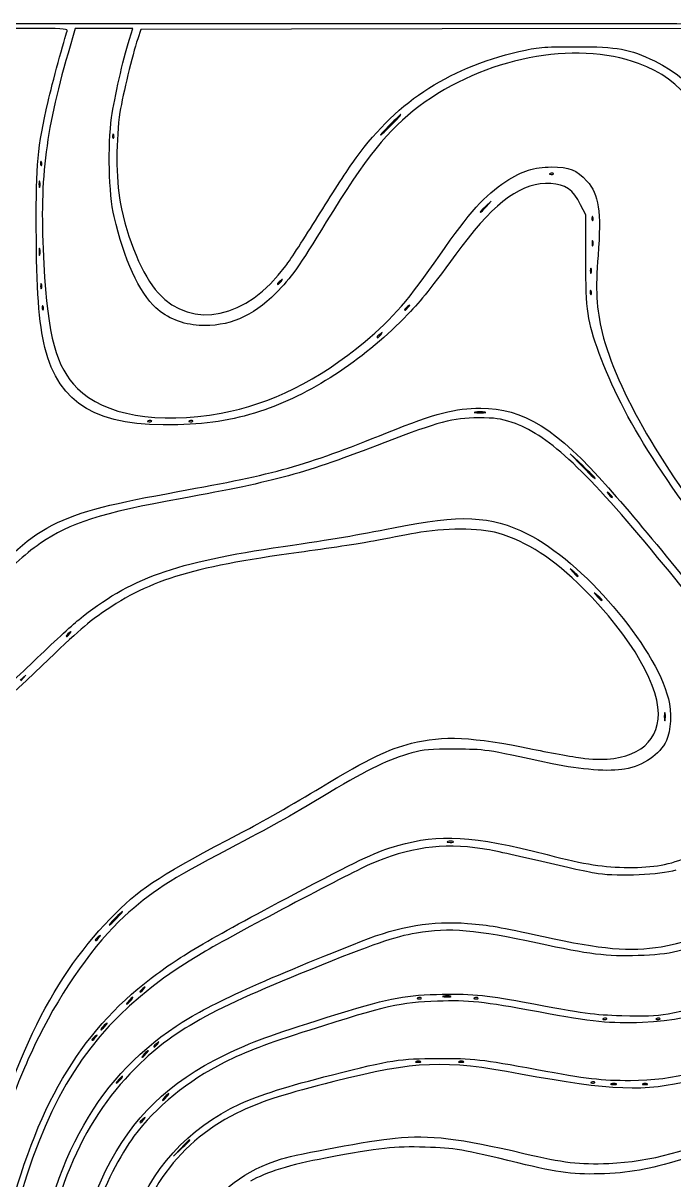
# Model space of a CAD drawing. Extents: x 32 to 2528, y 45 to 1395.
# Drawn here: x 1537 to 2042, y 497 to 1395 of the extents above; entities that cross this region are included whole.
import ezdxf

# ---------------------------------------------------------------- set-up
doc = ezdxf.new("R2010")
doc.units = 0
doc.layers.add('Image', color=7, linetype='CONTINUOUS')

msp = doc.modelspace()

# ---------------------------------------------------------------- linework, layer by layer
at = {"layer": 'Image', "color": 7}
for points in [[(1551.7076, 1390.666667), (1531.1299, 1390.666667), (1523.6048, 1363.666667)], [(1619.8373, 1382.333333), (1622.4223, 1390.666667), (1600.0817, 1390.666667), (1577.7412, 1390.666667), (1572.2265, 1371.666667)], [(2104.2323, 1383.003728), (2096.1901, 1390.674124), (1862.4284, 1390.337061), (1628.6667, 1390), (1626.2552, 1382.666667)], [(1550.2569, 1271.64129), (1550.2573, 1271.64129)], [(1896.7505, 1252.33333), (1900.6667, 1256.66667), (1896.3333, 1252.75055)], [(1974.0567, 1210.66667), (1973.9993, 1246), (1969.9993, 1253.94208)], [(1978.2443, 1186.91667), (1978.2441, 1186.91667)], [(1971.6667, 1051.36909), (1962, 1060.66667), (1971.2976, 1051)], [(1965, 968.79335), (1962, 971.33333), (1964.54, 968.33333)], [(1983.6667, 950.12668), (1980.6667, 952.66667), (1983.2067, 949.66667)], [(1535.4172, 884.33333), (1539.3333, 888.66667), (1535, 884.75055)], [(1659.9443, 521.66667), (1654, 515.33333), (1660.3333, 521.27761)]]:
    msp.add_lwpolyline(points, dxfattribs=at)
for points in [[(1823.3333, 1316)], [(1607.5776, 1308.25)], [(1551.5776, 1286.91667)], [(1948.9723, 1278.13884)], [(1896.7505, 1252.33333)], [(1979.5776, 1244.25)], [(1979.5497, 1225.6667)], [(1550.2524, 1219.6667)], [(1978.2164, 1204.33333)], [(1737.5035, 1194.33333)], [(1551.5497, 1192.33333)], [(1552.9109, 1174.91667)], [(1836.1701, 1174.33333)], [(1814.8368, 1153)], [(1895.6667, 1092.955)], [(1636.9723, 1086.13884)], [(1668.9723, 1086.13884)], [(1981.3333, 1041.70243)], [(1994.6667, 1027.17008)], [(1968, 965.79335)], [(1986.6667, 947.12668)], [(1573.5035, 921)], [(2035.6098, 858.98444)], [(1871.0253, 759.54135)], [(1610, 700)], [(1596.1701, 685)], [(1630.8368, 645)], [(1846.3056, 638.13884)], [(1869.0156, 639.58276)], [(1890.3056, 638.13884)], [(1620.6667, 636)], [(1990.3056, 622.13884)], [(2031.6389, 622.13884)], [(1600.6667, 616)], [(1593.5035, 607.66667)], [(1641.5035, 602.33333)], [(1632.6667, 594.66667)], [(1845.6667, 588.88304)], [(1879, 588.88304)], [(1612.6667, 574.66667)], [(1980.9723, 572.80551)], [(1997.692, 571.54135)], [(2021.6667, 571.54925)], [(1648.6667, 561.33333)], [(1630.8368, 543.66667)], [(1666.6667, 527.61095)]]:
    msp.add_lwpolyline(points, close=True, dxfattribs=at)
for points in [[(34.010385, 1393.819487), (36.669896, 1394.840037), (2523.2188, 1394.882767), (2525.878, 1393.862308)], [(1571.5477, 1388.746193), (1572.1703, 1390.366812), (1569.0724, 1390.666667), (1551.7076, 1390.666667)], [(1556.6715, 1334), (1559.618, 1346.965996), (1569.572, 1383.597517), (1571.5477, 1388.746193)], [(1605.9769, 1321.59216), (1608.2436, 1337.57076), (1614.6189, 1365.509581), (1619.8373, 1382.333333)], [(1626.2552, 1382.666667), (1621.9411, 1369.54782), (1614.8984, 1340.413325), (1612.486, 1325.70584)], [(2015.0577, 1363.576861), (1964.988, 1381.751181), (1895.2683, 1368.100596), (1844.5248, 1330.18783)], [(1922.0212, 1372.817501), (1936.9541, 1376.329487), (1939.8756, 1376.57478), (1966.6664, 1376.566125)], [(1966.6664, 1376.566125), (1999.2531, 1376.555595), (2007.4824, 1375.055912), (2027.3331, 1365.510317)], [(1572.2265, 1371.666667), (1554, 1308.86881), (1549.7753, 1272.16447), (1553.3769, 1207.90189)], [(1792.6423, 1286), (1824.9629, 1332.33103), (1865.4816, 1359.520397), (1922.0212, 1372.817501)], [(2027.3331, 1365.510317), (2062.3619, 1348.666036), (2079.2645, 1320.17194), (2076.8576, 1282.02303)], [(2070.6435, 1287.84132), (2070.5525, 1322.30056), (2049.4104, 1351.107509), (2015.0577, 1363.576861)], [(1547.5075, 1236), (1547.3373, 1285.81484), (1548.4673, 1297.89951), (1556.6715, 1334)], [(1844.5248, 1330.18783), (1820.8508, 1312.49983), (1802.8156, 1290.02944), (1772.6063, 1240.58247)], [(1607.9177, 1244.66667), (1603.8155, 1262.46259), (1602.8752, 1299.72753), (1605.9769, 1321.59216)], [(1612.486, 1325.70584), (1609.2647, 1306.06752), (1609.3108, 1273.13472), (1612.583, 1256)], [(1830.5832, 1324), (1830.2165, 1324), (1826.3541, 1320.4), (1822, 1316)], [(1823.3333, 1316), (1827.6875, 1320.4), (1830.9499, 1324), (1830.5832, 1324)], [(1822, 1316), (1817.6459, 1311.6), (1814.3835, 1308), (1814.7501, 1308)], [(1814.7501, 1308), (1815.1168, 1308), (1818.9792, 1311.6), (1823.3333, 1316)], [(1606.7719, 1307.44444), (1606.7149, 1306.03889), (1607.0292, 1305.25139), (1607.4723, 1305.69444)], [(1607.5775, 1308.25), (1607.1519, 1309.31364), (1606.8359, 1308.9977), (1606.7719, 1307.44444)], [(1607.4723, 1305.69444), (1607.9153, 1306.13751), (1607.9627, 1307.2875), (1607.5776, 1308.25)], [(1550.7719, 1286.11111), (1550.7149, 1284.70556), (1551.0292, 1283.91805), (1551.4723, 1284.36111)], [(1551.5775, 1286.91667), (1551.1519, 1287.98031), (1550.8359, 1287.66437), (1550.7719, 1286.11111)], [(1551.4723, 1284.36111), (1551.9153, 1284.80417), (1551.9627, 1285.95417), (1551.5776, 1286.91667)], [(1766.0132, 1244.66667), (1776.0551, 1260.8), (1788.0381, 1279.4), (1792.6423, 1286)], [(1911.9839, 1271.88508), (1925.3004, 1280.49195), (1933.4809, 1283.11817), (1947.3333, 1283.23345)], [(1946.4167, 1278.24409), (1945.3531, 1277.81847), (1945.6689, 1277.50252), (1947.2223, 1277.43855)], [(1948.9723, 1278.13889), (1948.5292, 1278.58195), (1947.3792, 1278.62931), (1946.4167, 1278.24409)], [(1947.2223, 1277.43855), (1948.6277, 1277.38065), (1949.4153, 1277.69577), (1948.9723, 1278.13884)], [(1947.3333, 1283.23345), (1961.2419, 1283.34919), (1966.9797, 1281.07085), (1974.9235, 1272.27805)], [(1549.5932, 1270), (1549.5662, 1267.8), (1549.8427, 1266.73859), (1550.2079, 1267.64129)], [(1550.2573, 1271.64129), (1549.9192, 1272.93859), (1549.6204, 1272.2), (1549.5932, 1270)], [(1550.2079, 1267.64129), (1550.5732, 1268.544), (1550.5953, 1270.344), (1550.2569, 1271.64129)], [(1860.6679, 1214.66667), (1883.9196, 1248.27149), (1895.6005, 1261.296), (1911.9839, 1271.88508)], [(1946.9241, 1270.42432), (1924.9704, 1271.66161), (1903.9505, 1256.82871), (1877.9085, 1221.7226)], [(1969.9993, 1253.94208), (1964.1805, 1265.49532), (1958.1671, 1269.79068), (1946.9241, 1270.42432)], [(1974.9235, 1272.27805), (1984.2331, 1261.97348), (1986.242, 1248.50081), (1983.5276, 1214.57539)], [(1612.583, 1256), (1618.051, 1227.37188), (1630.2253, 1198.28188), (1642.1112, 1185.44375)], [(1896.3333, 1252.75055), (1892.294, 1249.10017), (1891.3871, 1248), (1892.4172, 1248)], [(1892.4172, 1248), (1892.6467, 1248), (1894.5967, 1249.95), (1896.7505, 1252.33333)], [(1640.2189, 1173.96079), (1627.6287, 1185.33535), (1615.4489, 1211.99621), (1607.9177, 1244.66667)], [(1772.6063, 1240.58247), (1751.1884, 1205.52576), (1745.2916, 1197.20199), (1733.3799, 1185.21251)], [(1741.1892, 1206.47449), (1744.8006, 1211.34685), (1755.9714, 1228.53333), (1766.0132, 1244.66667)], [(1978.7719, 1243.44444), (1978.7149, 1242.03889), (1979.0292, 1241.25139), (1979.4723, 1241.69444)], [(1979.5775, 1244.25), (1979.1519, 1245.31364), (1978.8359, 1244.99771), (1978.7719, 1243.44444)], [(1979.4723, 1241.69444), (1979.9153, 1242.13751), (1979.9627, 1243.28751), (1979.5776, 1244.25)], [(1554.1247, 1143.17487), (1549.5419, 1161.92097), (1547.6708, 1188.16811), (1547.5075, 1236)], [(1877.9085, 1221.7226), (1851.8453, 1186.58785), (1847.4272, 1181.03044), (1835.742, 1168.68343)], [(1979.5497, 1225.6667), (1979.1799, 1226.58336), (1978.8772, 1225.83336), (1978.8772, 1224.00003)], [(1978.8772, 1224.00003), (1978.8772, 1222.1667), (1979.1799, 1221.4167), (1979.5497, 1222.33336)], [(1979.5497, 1222.33336), (1979.9196, 1223.25003), (1979.9196, 1224.75003), (1979.5497, 1225.6667)], [(1550.2524, 1219.6667), (1549.9171, 1220.95003), (1549.6427, 1219.90003), (1549.6427, 1217.33336)], [(1549.6427, 1217.33336), (1549.6427, 1214.7667), (1549.9171, 1213.7167), (1550.2524, 1215.00003)], [(1550.2524, 1215.00003), (1550.5879, 1216.28336), (1550.5879, 1218.38336), (1550.2524, 1219.6667)], [(1802.682, 1147.69368), (1824.0909, 1165.62151), (1837.2447, 1180.81389), (1860.6679, 1214.66667)], [(1983.5276, 1214.57539), (1981.414, 1188.15807), (1982.2353, 1173.08927), (1986.7899, 1154.73065)], [(1553.3769, 1207.90189), (1556.5528, 1151.23872), (1562.8359, 1127.90563), (1579.3708, 1111.37075)], [(1642.1112, 1185.44375), (1668.9618, 1156.44181), (1710.666, 1165.29412), (1741.1892, 1206.47449)], [(1984.4627, 1138.41939), (1975.1577, 1164.02472), (1974.1203, 1171.22825), (1974.0567, 1210.66667)], [(1978.2164, 1204.33333), (1977.8465, 1205.25), (1977.5439, 1204.5), (1977.5439, 1202.66667)], [(1978.2164, 1201), (1978.5863, 1201.91667), (1978.5863, 1203.41667), (1978.2164, 1204.33333)], [(1737, 1194.83675), (1735.7167, 1193.83028), (1734.6667, 1192.78028), (1734.6667, 1192.50341)], [(1734.6667, 1192.50341), (1734.6667, 1191.40603), (1735.7616, 1192.11233), (1737.5035, 1194.33333)], [(1737.5035, 1194.33333), (1739.1619, 1196.44808), (1739.1148, 1196.49524), (1737, 1194.83675)], [(1977.5439, 1202.66667), (1977.5439, 1200.83333), (1977.8465, 1200.08333), (1978.2164, 1201)], [(1551.5497, 1192.33333), (1551.1799, 1193.25), (1550.8772, 1192.5), (1550.8772, 1190.66667)], [(1550.8772, 1190.66667), (1550.8772, 1188.83333), (1551.1799, 1188.08333), (1551.5497, 1189)], [(1551.5497, 1189), (1551.9196, 1189.91667), (1551.9196, 1191.41667), (1551.5497, 1192.33333)], [(1977.4385, 1186.11111), (1977.3815, 1184.70556), (1977.6959, 1183.91805), (1978.1389, 1184.36111)], [(1978.2441, 1186.91667), (1977.8185, 1187.98031), (1977.5025, 1187.66437), (1977.4385, 1186.11111)], [(1978.1389, 1184.36111), (1978.582, 1184.80417), (1978.6293, 1185.95417), (1978.2443, 1186.91667)], [(1733.3799, 1185.21251), (1715.1432, 1166.8568), (1696.6181, 1159.07329), (1673.9933, 1160.26079)], [(1836.1701, 1174.33333), (1837.8285, 1176.44808), (1837.7815, 1176.49524), (1835.6667, 1174.83675)], [(1552.1052, 1174.11111), (1552.0482, 1172.70556), (1552.3625, 1171.91805), (1552.8056, 1172.36111)], [(1552.9108, 1174.91667), (1552.4852, 1175.98031), (1552.1692, 1175.66437), (1552.1052, 1174.11111)], [(1552.8056, 1172.36111), (1553.2487, 1172.80417), (1553.296, 1173.95417), (1552.9109, 1174.91667)], [(1673.9933, 1160.26079), (1661.3785, 1160.92291), (1649.168, 1165.87589), (1640.2189, 1173.96079)], [(1835.742, 1168.68343), (1804.6189, 1135.79765), (1762.7409, 1107.87492), (1724.8159, 1094.72197)], [(1835.6667, 1174.83675), (1834.3833, 1173.83028), (1833.3333, 1172.78028), (1833.3333, 1172.50341)], [(1833.3333, 1172.50341), (1833.3333, 1171.40603), (1834.4283, 1172.11233), (1836.1701, 1174.33333)], [(1814.3333, 1153.50341), (1813.05, 1152.49695), (1812, 1151.44695), (1812, 1151.17008)], [(1812, 1151.17008), (1812, 1150.07269), (1813.0949, 1150.779), (1814.8368, 1153)], [(1814.8368, 1153), (1816.4952, 1155.11475), (1816.4481, 1155.16191), (1814.3333, 1153.50341)], [(1986.7899, 1154.73065), (1997.9504, 1109.74357), (2033.8432, 1048.09759), (2087.9215, 981.03669)], [(1657.3327, 1083.10212), (1595.1644, 1081.24532), (1564.9673, 1098.82167), (1554.1247, 1143.17487)], [(1691.0623, 1092.15435), (1728.8823, 1098.89917), (1767.1532, 1117.94185), (1802.682, 1147.69368)], [(2101.2849, 956), (2037.6299, 1033.79668), (2002.6108, 1088.47933), (1984.4627, 1138.41939)], [(1579.3708, 1111.37075), (1600.2697, 1090.47181), (1641.6791, 1083.34736), (1691.0623, 1092.15435)], [(1820, 1077.03961), (1857.69, 1092.11107), (1872.5549, 1096), (1892.4737, 1096)], [(1892.4737, 1096), (1925.4904, 1096), (1951.3375, 1079.89192), (1991.6163, 1034.21341)], [(1636.9723, 1086.13889), (1636.5292, 1086.58195), (1635.3792, 1086.62931), (1634.4167, 1086.24409)], [(1724.8159, 1094.72197), (1703.6159, 1087.36948), (1683.3448, 1083.87903), (1657.3327, 1083.10212)], [(1668.9723, 1086.13889), (1668.5292, 1086.58195), (1667.3792, 1086.62931), (1666.4167, 1086.24409)], [(1890.6667, 1088.42301), (1871.0604, 1088.35101), (1859.4279, 1085.30068), (1818.0309, 1069.37612)], [(1888.3333, 1092.955), (1886.3167, 1092.64951), (1887.9667, 1092.39955), (1892, 1092.39955)], [(1895.6667, 1092.955), (1893.65, 1093.26051), (1890.35, 1093.26051), (1888.3333, 1092.955)], [(1916.8891, 1084.88337), (1907.5373, 1087.97163), (1903.8351, 1088.47139), (1890.6667, 1088.42301)], [(1892, 1092.39955), (1896.0333, 1092.39955), (1897.6833, 1092.64951), (1895.6667, 1092.955)], [(1634.4167, 1086.24409), (1633.3531, 1085.81847), (1633.6689, 1085.50252), (1635.2223, 1085.43855)], [(1635.2223, 1085.43855), (1636.6277, 1085.38065), (1637.4153, 1085.69579), (1636.9723, 1086.13884)], [(1666.4167, 1086.24409), (1665.3531, 1085.81847), (1665.6689, 1085.50252), (1667.2223, 1085.43855)], [(1667.2223, 1085.43855), (1668.6277, 1085.38065), (1669.4153, 1085.69579), (1668.9723, 1086.13884)], [(2024.9723, 986), (1971.7799, 1050.13757), (1943.3543, 1076.14361), (1916.8891, 1084.88337)], [(1657.3431, 1031.23541), (1734.8469, 1045.25228), (1753.9851, 1050.64159), (1820, 1077.03961)], [(1818.0309, 1069.37612), (1754.2221, 1044.8302), (1735.1804, 1039.58037), (1660.6667, 1025.99055)], [(1971.2976, 1051), (1979.9332, 1042.0216), (1981.3333, 1040.72441), (1981.3333, 1041.70243)], [(1981.3333, 1041.70243), (1981.3333, 1041.90543), (1976.9833, 1046.25543), (1971.6667, 1051.36909)], [(1991.6163, 1034.21341), (2022.8679, 998.77248), (2075.6087, 933.74976), (2091.4195, 911.16887)], [(1495.7019, 947.33333), (1547.7021, 1006.99525), (1560.7448, 1013.76523), (1657.3431, 1031.23541)], [(1660.6667, 1025.99055), (1597.1788, 1014.41164), (1573.6135, 1006.92225), (1550.8041, 991.07471)], [(1992.3333, 1029.50341), (1990.2185, 1031.16191), (1990.1715, 1031.11475), (1991.8299, 1029)], [(1991.8299, 1029), (1993.5717, 1026.779), (1994.6667, 1026.07269), (1994.6667, 1027.17008)], [(1994.6667, 1027.17008), (1994.6667, 1027.44695), (1993.6167, 1028.49695), (1992.3333, 1029.50341)], [(1824.6667, 1003.196), (1876.6953, 1013.70047), (1900.13, 1012.65373), (1928.5836, 998.55447)], [(1739.1548, 988.70223), (1779.0479, 994.52765), (1795.7741, 997.36267), (1824.6667, 1003.196)], [(1842, 998.97563), (1833.9333, 997.45631), (1819.1447, 994.68393), (1809.1361, 992.8148)], [(1905.9091, 998.91433), (1891.6431, 1003.01399), (1863.584, 1003.04093), (1842, 998.97563)], [(1972.0955, 956.05231), (1948.9353, 979.14156), (1928.3697, 992.45977), (1905.9091, 998.91433)], [(1928.5836, 998.55447), (1971.1801, 977.44703), (2027.6707, 911.39471), (2038.1673, 870.42211)], [(1550.8041, 991.07471), (1536.6955, 981.27232), (1528.6715, 973.69363), (1508.7271, 951.33333)], [(1580.4367, 931.76445), (1619.8783, 963.79697), (1655.08, 976.42508), (1739.1548, 988.70223)], [(1809.1361, 992.8148), (1799.1277, 990.94565), (1773.1431, 986.98261), (1751.3925, 984.00803)], [(1751.3925, 984.00803), (1666.0477, 972.33639), (1633.3301, 962.02841), (1595.4697, 934.88325)], [(2105.1657, 876), (2093.1929, 901.20457), (2077.8992, 922.18271), (2024.9723, 986)], [(1964.54, 968.33333), (1966.9269, 965.51408), (1968, 964.72635), (1968, 965.79335)], [(1968, 965.79335), (1968, 966.04636), (1966.65, 967.39636), (1965, 968.79335)], [(2030.2263, 854.47816), (2032.9937, 877.84565), (2009.68, 918.58268), (1972.0955, 956.05231)], [(1983.2067, 949.66667), (1985.5936, 946.84741), (1986.6667, 946.05968), (1986.6667, 947.12668)], [(1986.6667, 947.12668), (1986.6667, 947.37969), (1985.3167, 948.72969), (1983.6667, 950.12668)], [(1595.4697, 934.88325), (1584.9739, 927.35788), (1574.2015, 917.62421), (1539.9271, 884.69625)], [(1545.6765, 899.63077), (1559.5348, 913.03252), (1575.1768, 927.49268), (1580.4367, 931.76445)], [(1573, 921.50341), (1571.7167, 920.49695), (1570.6667, 919.44695), (1570.6667, 919.17008)], [(1570.6667, 919.17008), (1570.6667, 918.07269), (1571.7616, 918.779), (1573.5035, 921)], [(1573.5035, 921), (1575.1619, 923.11475), (1575.1148, 923.16191), (1573, 921.50341)], [(1510.5732, 867.82715), (1516.0219, 871.9174), (1531.8184, 886.22903), (1545.6765, 899.63077)], [(1539.9271, 884.69625), (1506.5557, 852.63589), (1482.2916, 838.8954), (1444.6667, 830.75131)], [(2038.1673, 870.42211), (2040.8229, 860.05612), (2040.1156, 845.45381), (2036.5988, 838.04421)], [(1973.3333, 824.14573), (2006.3729, 820.50837), (2027.5395, 831.79332), (2030.2263, 854.47816)], [(2035.0029, 856.66665), (2034.9879, 853.73332), (2035.2491, 852.37632), (2035.5828, 853.65111)], [(2035.6097, 858.98444), (2035.2908, 860.64299), (2035.0177, 859.59999), (2035.0029, 856.66665)], [(2035.5828, 853.65111), (2035.9165, 854.92589), (2035.9287, 857.32589), (2035.6098, 858.98444)], [(1768.2577, 801.49439), (1806.8988, 824.70103), (1820.1348, 831.1546), (1838.7376, 835.85885)], [(1838.7376, 835.85885), (1863.3835, 842.09127), (1886.1729, 840.99733), (1932.6667, 831.35009)], [(2036.5988, 838.04421), (2031.2809, 826.84005), (2019.3284, 818.62443), (2004.1985, 815.77395)], [(1839.0005, 828.31892), (1821.3159, 823.48976), (1805.9689, 816.13163), (1775.0379, 797.65173)], [(1872.6667, 831.23427), (1853.1181, 831.31037), (1848.4869, 830.90936), (1839.0005, 828.31892)], [(1948, 820.00623), (1893.6249, 831.60436), (1896.7371, 831.14051), (1872.6667, 831.23427)], [(1932.6667, 831.35009), (1948.0667, 828.15465), (1966.3667, 824.91269), (1973.3333, 824.14573)], [(2004.1985, 815.77395), (1992.7497, 813.61697), (1969.8797, 815.33929), (1948, 820.00623)], [(1707.3333, 766.8008), (1720.5333, 773.68571), (1747.9493, 789.29783), (1768.2577, 801.49439)], [(1775.0379, 797.65173), (1739.7104, 776.54523), (1732.3235, 772.40324), (1696.6667, 753.70823)], [(1609.2672, 704.08804), (1629.9837, 724.66275), (1645.1964, 734.39115), (1707.3333, 766.8008)], [(1828.0616, 756.45472), (1860.3585, 765.81183), (1886.1868, 764.25735), (1944, 749.47696)], [(1754.8775, 722.53272), (1802.0952, 747.42595), (1810.7589, 751.44177), (1828.0616, 756.45472)], [(1893.8424, 753.99837), (1862.4684, 758.72723), (1836.6569, 755.10596), (1806.1585, 741.6966)], [(1867.0253, 759.59075), (1865.7281, 759.2527), (1866.4667, 758.95387), (1868.6667, 758.9267)], [(1871.0253, 759.54125), (1870.1227, 759.90648), (1868.3227, 759.92871), (1867.0253, 759.59075)], [(1868.6667, 758.9267), (1870.8667, 758.8995), (1871.9281, 759.17611), (1871.0253, 759.54135)], [(1696.6667, 753.70823), (1651.1452, 729.84108), (1636.126, 720.13189), (1615.6255, 701.31863)], [(1939.8424, 744.07107), (1921.7889, 748.43883), (1901.0889, 752.90612), (1893.8424, 753.99837)], [(1944, 749.47696), (1974.6728, 741.63523), (1987.7563, 739.56687), (2007.3333, 739.46461)], [(2007.3333, 739.46461), (2026.6843, 739.36355), (2039.202, 741.62287), (2054.7004, 748.01391)], [(1806.1585, 741.6966), (1789.7144, 734.46652), (1699.1313, 686.52551), (1676.6667, 673.16308)], [(1983.7332, 734.5684), (1977.6465, 735.42711), (1957.8957, 739.70331), (1939.8424, 744.07107)], [(2043.9837, 737.28084), (2031.4624, 733.63837), (2000.2765, 732.23441), (1983.7332, 734.5684)], [(2032.6664, 677.96395), (2065.0593, 683.23652), (2091.9896, 698.52223), (2121.9997, 728.66987)], [(2037.9429, 625.90975), (2091.0596, 634.64677), (2133.3165, 666.59609), (2180.9053, 734)], [(1636.6667, 653.50253), (1659.1455, 670.72265), (1682.754, 684.50904), (1754.8775, 722.53272)], [(1500.4965, 484.66667), (1530.2411, 594.34096), (1560.7665, 655.91951), (1609.2672, 704.08804)], [(1615.6255, 701.31863), (1593.2283, 680.76485), (1567.8487, 644.96869), (1549.4624, 608)], [(1614.5412, 705.33333), (1614.1745, 705.33333), (1611.5309, 702.93333), (1608.6667, 700)], [(1610, 700), (1612.8643, 702.93333), (1614.9079, 705.33333), (1614.5412, 705.33333)], [(1608.6667, 700), (1605.8024, 697.06667), (1603.7588, 694.66667), (1604.1255, 694.66667)], [(1604.1255, 694.66667), (1604.4921, 694.66667), (1607.1357, 697.06667), (1610, 700)], [(1799.9353, 682.24081), (1829.5641, 693.97911), (1855.0569, 698.24404), (1882.3377, 696.02671)], [(1936.6691, 680.6694), (1889.0747, 691.04449), (1867.7581, 692.8228), (1842.5683, 688.51963)], [(1882.3377, 696.02671), (1900.0189, 694.58963), (1905.8729, 693.57367), (1941.3331, 685.78813)], [(1595.6667, 685.50341), (1594.3833, 684.49695), (1593.3333, 683.44695), (1593.3333, 683.17008)], [(1593.3333, 683.17008), (1593.3333, 682.07269), (1594.4283, 682.779), (1596.1701, 685)], [(1596.1701, 685), (1597.8285, 687.11475), (1597.7815, 687.16191), (1595.6667, 685.50341)], [(1842.5683, 688.51963), (1825.1548, 685.54489), (1810.0628, 680.35007), (1760, 660.0988)], [(1941.3331, 685.78813), (1986.3881, 675.89596), (2008.3845, 674.01161), (2032.6664, 677.96395)], [(2072.7357, 684.65381), (2052.0157, 674.63467), (2040.0676, 671.83064), (2014.6497, 671.02211)], [(1655.9997, 616.22391), (1680.1687, 632.37816), (1718.8019, 650.09749), (1799.9353, 682.24081)], [(2014.6497, 671.02211), (1990.3029, 670.24764), (1976.8332, 671.91403), (1936.6691, 680.6694)], [(2008.6667, 574.18132), (2077.0739, 574.29839), (2132.6267, 606.50843), (2186.5731, 677.33333)], [(1676.6667, 673.16308), (1561.7952, 604.83539), (1525.5887, 521.27453), (1496.0305, 256.2733)], [(2134.8412, 670.40347), (2098.7484, 635.82132), (2064.3232, 620.69776), (2017.9804, 619.06465)], [(1760, 660.0988), (1678.0397, 626.94444), (1650.5087, 611.02776), (1620.1843, 579.26633)], [(1524.114, 460.66667), (1547.1112, 553.30348), (1580.4652, 610.44873), (1636.6667, 653.50253)], [(1630.8368, 645), (1632.4952, 647.11475), (1632.4481, 647.16191), (1630.3333, 645.50341)], [(1622.4133, 638.66667), (1622.0467, 638.66667), (1620.6607, 637.46667), (1619.3333, 636)], [(1620.6667, 636), (1621.994, 637.46667), (1622.78, 638.66667), (1622.4133, 638.66667)], [(1630.3333, 645.50341), (1629.05, 644.49695), (1628, 643.44695), (1628, 643.17008)], [(1628, 643.17008), (1628, 642.07269), (1629.0949, 642.779), (1630.8368, 645)], [(1773.3333, 623.15223), (1820.8203, 637.96748), (1830.728, 640.04667), (1858.0997, 640.94077)], [(1843.75, 638.24409), (1842.6864, 637.81847), (1843.0023, 637.50252), (1844.5556, 637.43855)], [(1846.3056, 638.13889), (1845.8625, 638.58195), (1844.7125, 638.62931), (1843.75, 638.24409)], [(1844.5556, 637.43855), (1845.9611, 637.38065), (1846.7487, 637.69579), (1846.3056, 638.13884)], [(1858.0997, 640.94077), (1882.9949, 641.754), (1895.9203, 640.64607), (1924.9419, 635.21119)], [(1863.6823, 639.60967), (1862.0236, 639.29075), (1863.0667, 639.01769), (1866, 639.00289)], [(1869.0156, 639.58277), (1867.7408, 639.91649), (1865.3408, 639.9286), (1863.6823, 639.60967)], [(1866, 639.00289), (1868.9333, 638.98809), (1870.2903, 639.24904), (1869.0156, 639.58276)], [(1887.75, 638.24409), (1886.6864, 637.81847), (1887.0023, 637.50252), (1888.5556, 637.43855)], [(1890.3056, 638.13889), (1889.8625, 638.58195), (1888.7125, 638.62931), (1887.75, 638.24409)], [(1888.5556, 637.43855), (1889.9611, 637.38065), (1890.7487, 637.69579), (1890.3056, 638.13884)], [(1619.3333, 636), (1618.006, 634.53333), (1617.22, 633.33333), (1617.5867, 633.33333)], [(1617.5867, 633.33333), (1617.9533, 633.33333), (1619.3393, 634.53333), (1620.6667, 636)], [(1858.9275, 635.64691), (1829.9043, 634.67535), (1819.7841, 632.38833), (1759.8105, 613.24777)], [(1937.3331, 627.32144), (1893.5871, 635.38011), (1883.3691, 636.46509), (1858.9275, 635.64691)], [(1924.9419, 635.21119), (1974.4556, 625.93873), (1979.5807, 625.22499), (2002, 624.4796)], [(1694, 593.98401), (1714.5548, 603.97844), (1729.5632, 609.49656), (1773.3333, 623.15223)], [(2017.9804, 619.06465), (1992.5256, 618.16763), (1980.1411, 619.43557), (1937.3331, 627.32144)], [(1987.75, 622.24409), (1986.6864, 621.81847), (1987.0023, 621.50252), (1988.5556, 621.43855)], [(1990.3056, 622.13889), (1989.8625, 622.58195), (1988.7125, 622.62931), (1987.75, 622.24409)], [(1988.5556, 621.43855), (1989.9611, 621.38065), (1990.7487, 621.69579), (1990.3056, 622.13884)], [(2002, 624.4796), (2019.5676, 623.89551), (2027.6532, 624.21723), (2037.9429, 625.90975)], [(2029.0833, 622.24409), (2028.0197, 621.81847), (2028.3356, 621.50252), (2029.8889, 621.43855)], [(2031.6389, 622.13889), (2031.1959, 622.58195), (2030.0459, 622.62931), (2029.0833, 622.24409)], [(2029.8889, 621.43855), (2031.2944, 621.38065), (2032.082, 621.69579), (2031.6389, 622.13884)], [(1543.2741, 404), (1557.1625, 508.11784), (1591.7877, 573.30532), (1655.9997, 616.22391)], [(1599.3333, 616), (1598.006, 614.53333), (1597.22, 613.33333), (1597.5867, 613.33333)], [(1597.5867, 613.33333), (1597.9533, 613.33333), (1599.3393, 614.53333), (1600.6667, 616)], [(1602.4133, 618.66667), (1602.0467, 618.66667), (1600.6607, 617.46667), (1599.3333, 616)], [(1600.6667, 616), (1601.994, 617.46667), (1602.78, 618.66667), (1602.4133, 618.66667)], [(1759.8105, 613.24777), (1725.2877, 602.2298), (1710.9572, 596.77988), (1693.2768, 587.94485)], [(1549.4624, 608), (1531.3224, 571.52636), (1518.8657, 535.81079), (1501.332, 470)], [(1593, 608.17008), (1590.7791, 606.42825), (1590.0727, 605.33333), (1591.1701, 605.33333)], [(1591.1701, 605.33333), (1591.4469, 605.33333), (1592.4969, 606.38333), (1593.5035, 607.66667)], [(1593.5035, 607.66667), (1595.1619, 609.78141), (1595.1148, 609.82857), (1593, 608.17008)], [(1641, 602.83675), (1638.7791, 601.09492), (1638.0727, 600), (1639.1701, 600)], [(1639.1701, 600), (1639.4469, 600), (1640.4969, 601.05), (1641.5035, 602.33333)], [(1641.5035, 602.33333), (1643.1619, 604.44808), (1643.1148, 604.49524), (1641, 602.83675)], [(1601.3292, 503.99167), (1622.3081, 545.79708), (1649.7961, 572.4906), (1694, 593.98401)], [(1631.3333, 594.66667), (1630.006, 593.2), (1629.22, 592), (1629.5867, 592)], [(1629.5867, 592), (1629.9533, 592), (1631.3393, 593.2), (1632.6667, 594.66667)], [(1634.4133, 597.33333), (1634.0467, 597.33333), (1632.6607, 596.13333), (1631.3333, 594.66667)], [(1632.6667, 594.66667), (1633.994, 596.13333), (1634.78, 597.33333), (1634.4133, 597.33333)], [(1992, 509.75976), (2056.5697, 512.358), (2121.8392, 545.45793), (2173.0005, 601.55021)], [(1693.2768, 587.94485), (1665.4177, 574.02348), (1640.4075, 553.60631), (1623.2484, 530.77719)], [(1777.3333, 578.54475), (1822.748, 590.06765), (1829.6683, 591.13939), (1859.3333, 591.244)], [(1923.3333, 579.09631), (1863.4908, 590.19256), (1842.8441, 589.35679), (1778.4812, 573.23281)], [(1842.3333, 588.88304), (1841.4167, 588.51316), (1842.1667, 588.21052), (1844, 588.21052)], [(1845.6667, 588.88304), (1844.75, 589.25292), (1843.25, 589.25292), (1842.3333, 588.88304)], [(1844, 588.21052), (1845.8333, 588.21052), (1846.5833, 588.51316), (1845.6667, 588.88304)], [(1859.3333, 591.244), (1886.6599, 591.3404), (1892.8423, 590.64753), (1936, 582.65233)], [(1875.6667, 588.88304), (1874.75, 588.51316), (1875.5, 588.21052), (1877.3333, 588.21052)], [(1879, 588.88304), (1878.0833, 589.25292), (1876.5833, 589.25292), (1875.6667, 588.88304)], [(1877.3333, 588.21052), (1879.1667, 588.21052), (1879.9167, 588.51316), (1879, 588.88304)], [(1620.1843, 579.26633), (1579.3761, 536.52443), (1555.314, 475.13964), (1546.5165, 391.3333)], [(1614.4133, 577.33333), (1614.0467, 577.33333), (1612.6607, 576.13333), (1611.3333, 574.66667)], [(1612.6667, 574.66667), (1613.994, 576.13333), (1614.78, 577.33333), (1614.4133, 577.33333)], [(1705.6779, 555.89687), (1721.3229, 563.08313), (1741.3787, 569.42209), (1777.3333, 578.54475)], [(2056.2523, 574.19203), (2019.938, 565.03459), (1994.0095, 565.99127), (1923.3333, 579.09631)], [(1936, 582.65233), (1974.9132, 575.44345), (1986.0717, 574.14267), (2008.6667, 574.18132)], [(1611.3333, 574.66667), (1610.006, 573.2), (1609.22, 572), (1609.5867, 572)], [(1609.5867, 572), (1609.9533, 572), (1611.3393, 573.2), (1612.6667, 574.66667)], [(1778.4812, 573.23281), (1741.9148, 564.07228), (1723.7056, 558.30564), (1707.0541, 550.61267)], [(1978.4167, 572.91076), (1977.3531, 572.48513), (1977.6689, 572.16919), (1979.2223, 572.10521)], [(1980.9723, 572.80556), (1980.5292, 573.24861), (1979.3792, 573.29597), (1978.4167, 572.91076)], [(1979.2223, 572.10521), (1980.6277, 572.04731), (1981.4153, 572.36245), (1980.9723, 572.80551)], [(1993.692, 571.59075), (1992.3948, 571.2527), (1993.1333, 570.95387), (1995.3333, 570.9267)], [(1997.692, 571.54125), (1996.7893, 571.90648), (1994.9893, 571.92871), (1993.692, 571.59075)], [(1995.3333, 570.9267), (1997.5333, 570.8995), (1998.5948, 571.17611), (1997.692, 571.54135)], [(2018.3333, 571.54925), (2017.4167, 571.17937), (2018.1667, 570.87673), (2020, 570.87673)], [(2021.6667, 571.54925), (2020.75, 571.91913), (2019.25, 571.91913), (2018.3333, 571.54925)], [(2020, 570.87673), (2021.8333, 570.87673), (2022.5833, 571.17937), (2021.6667, 571.54925)], [(1647.3333, 561.33333), (1646.006, 559.86667), (1645.22, 558.66667), (1645.5867, 558.66667)], [(1645.5867, 558.66667), (1645.9533, 558.66667), (1647.3393, 559.86667), (1648.6667, 561.33333)], [(1650.4133, 564), (1650.0467, 564), (1648.6607, 562.8), (1647.3333, 561.33333)], [(1648.6667, 561.33333), (1649.994, 562.8), (1650.78, 564), (1650.4133, 564)], [(1707.0541, 550.61267), (1658.7523, 528.29715), (1627.0543, 484.81775), (1619.8821, 431.0411)], [(1622.1356, 463.63607), (1635.33, 504.11957), (1665.5057, 537.44439), (1705.6779, 555.89687)], [(1630.3333, 544.17008), (1629.05, 543.16361), (1628, 542.11361), (1628, 541.83675)], [(1628, 541.83675), (1628, 540.73936), (1629.0949, 541.44567), (1630.8368, 543.66667)], [(1630.8368, 543.66667), (1632.4952, 545.78141), (1632.4481, 545.82857), (1630.3333, 544.17008)], [(1623.2484, 530.77719), (1613.1828, 517.38551), (1599.1781, 489.9238), (1593.3757, 472.19977)], [(1826, 529.36129), (1853.2659, 532.02521), (1875.6328, 529.37459), (1926, 517.50864)], [(1666.6667, 527.61095), (1666.6667, 528.61212), (1665.4696, 527.55365), (1659.9443, 521.66667)], [(1660.3333, 521.27761), (1663.8167, 524.54696), (1666.6667, 527.39696), (1666.6667, 527.61095)], [(1737.9448, 513.22821), (1751.0331, 517.25825), (1806.9147, 527.49663), (1826, 529.36129)], [(1849.3333, 522.30732), (1824.9879, 523.05431), (1815.1548, 521.98039), (1772, 513.86127)], [(1921.3333, 510.13445), (1877.6632, 520.77444), (1872.8675, 521.58523), (1849.3333, 522.30732)], [(1676.8027, 467.57377), (1688.4461, 488.62733), (1709.7772, 504.55509), (1737.9448, 513.22821)], [(1772, 513.86127), (1744.7891, 508.74184), (1725.4968, 502.78069), (1713.7611, 495.86593)], [(1926, 517.50864), (1956.9352, 510.22092), (1968.8107, 508.82665), (1992, 509.75976)], [(2052, 514.11671), (2027.2579, 505.90285), (2010.8168, 502.69641), (1988.6667, 501.76513)], [(1577.1709, 418.0569), (1580.8656, 450.06984), (1589.2671, 479.95504), (1601.3292, 503.99167)], [(1988.6667, 501.76513), (1965.5653, 500.79385), (1953.5309, 502.28968), (1921.3333, 510.13445)]]:
    msp.add_open_spline(points, degree=3, dxfattribs=at)

doc.saveas('drawing.dxf')
